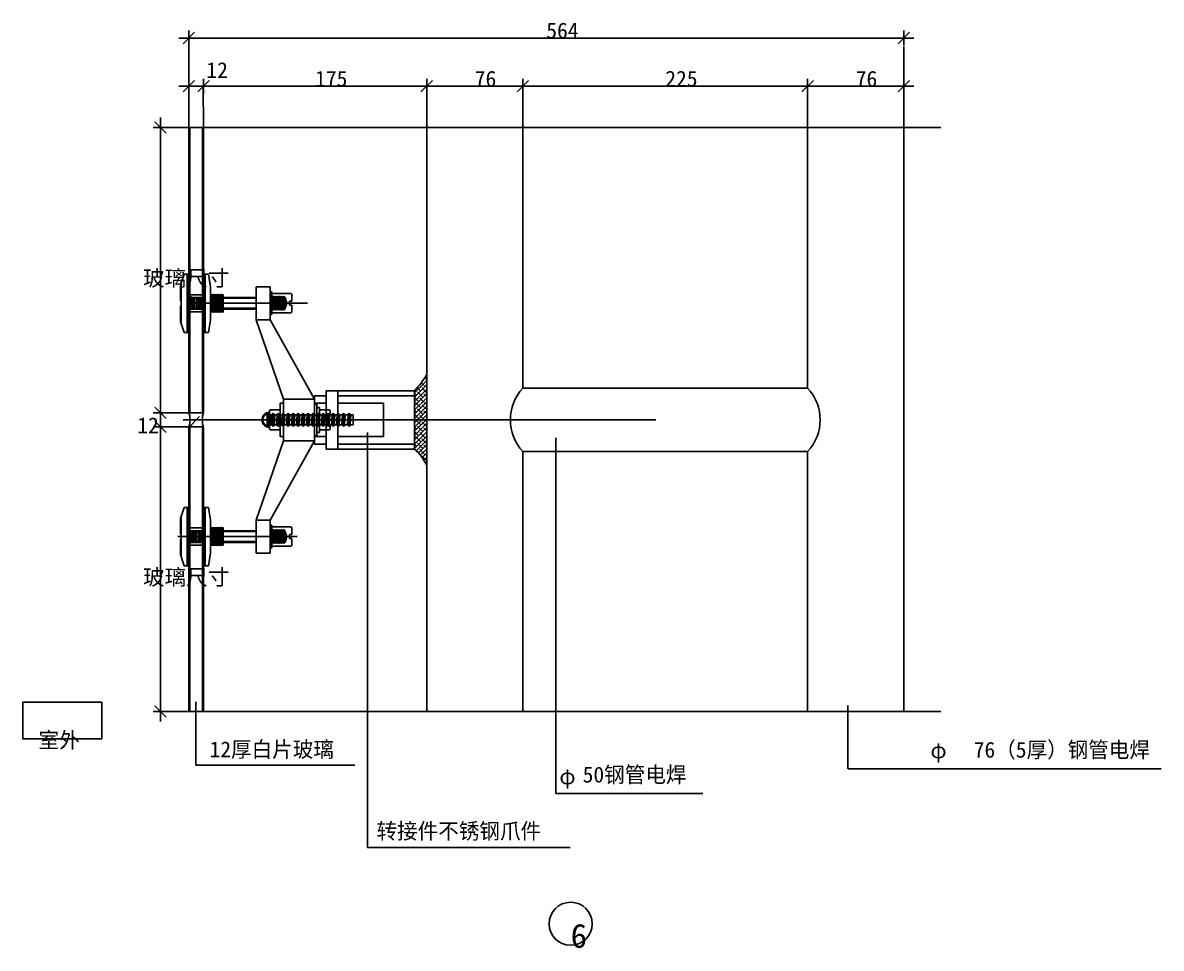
# Model space of a CAD drawing. Header units: metres. Extents: x 441243 to 621141, y 80656 to 380640.
# Drawn here: x 441243 to 621141, y 80656 to 226867 of the extents above; entities that cross this region are included whole.
import ezdxf

# ---------------------------------------------------------------- set-up
doc = ezdxf.new("R2010")
doc.units = ezdxf.units.M
for name, color, linetype in [('252', 252, 'Continuous'), ('Layer2', 2, 'Continuous'), ('Layer3', 3, 'Continuous'), ('Layer4', 6, 'Continuous'), ('Layer5', 1, 'Continuous'), ('Layer6', 8, 'Continuous'), ('Layer7', 5, 'Continuous'), ('T', 6, 'Continuous'), ('图层4', 4, 'Continuous'), ('填充', 4, 'Continuous')]:
    doc.layers.add(name, color=color, linetype=linetype)

# ---------------------------------------------------------------- blocks, each defined once
blk = doc.blocks.new('_ArchTick')
for p, q in [((0.86, 0), (-0.86, 0)), ((0, 0.65), (0, -0.65))]:
    blk.add_line(p, q)
at = {"color": 0, "linetype": 'ByBlock'}
blk.add_lwpolyline([(-0.5, -0.5), (0.5, 0.5)], dxfattribs=at)

msp = doc.modelspace()

# ---------------------------------------------------------------- hatches: boundary and pattern name
at = {"layer": 'Layer7'}
h = msp.add_hatch(dxfattribs=at)
h.set_pattern_fill('ANSI38', scale=589.74)
h.paths.add_polyline_path([(467204.73, 187167.71), (467468, 187167.71), (467468, 183908.46), (469816.7, 183908.46), (469816.7, 187167.71), (470079.97, 187167.71), (470079.97, 183908.46), (470079.97, 183481.84), (467204.73, 183481.84)])
h.paths.add_polyline_path([(467204.73, 181638.92), (470079.97, 181638.92), (470079.97, 177953.05), (469816.7, 177953.05), (469816.7, 181212.31), (467468, 181212.31), (467468, 177953.05), (467204.73, 177953.05)])
h = msp.add_hatch(dxfattribs=at)
h.set_pattern_fill('ANSI38', scale=150)
h.paths.add_polyline_path([(503125.33, 168738.39, 0.07), (505068, 171292.11), (505068, 168738.39)])
h = msp.add_hatch(dxfattribs=at)
h.set_pattern_fill('ANSI38', scale=150)
h.paths.add_polyline_path([(503125.33, 167948.57), (505068, 167948.57), (505068, 160313.55), (503125.33, 160313.55)])
h.paths.add_polyline_path([(503125.33, 167948.57), (503125.33, 168738.39), (505068, 168738.39), (505068, 167948.57)])
h.paths.add_polyline_path([(503125.33, 159523.73), (503125.33, 160313.55), (505068, 160313.55), (505068, 159523.73)])
h = msp.add_hatch(dxfattribs=at)
h.set_pattern_fill('ANSI36', scale=737.17)
h.paths.add_polyline_path([(467468, 165421.12), (467652.3, 165236.82), (469632.4, 165236.82), (469816.7, 165421.12, 0.16), (469816.7, 162841.01), (469632.4, 163025.3), (467652.3, 163025.3), (467468, 162841.01, 0.16)])
h = msp.add_hatch(dxfattribs=at)
h.set_pattern_fill('ANSI38', scale=150)
h.paths.add_polyline_path([(503125.33, 159523.73), (505068, 159523.73), (505068, 156970.01, 0.1)])
h = msp.add_hatch(dxfattribs=at)
h.set_pattern_fill('ANSI38', scale=589.74)
h.paths.add_polyline_path([(467204.73, 146623.2), (470079.97, 146623.2), (470079.97, 147049.82), (470079.97, 150309.07), (469816.7, 150309.07), (469816.7, 147049.82), (467468, 147049.82), (467468, 150309.07), (467204.73, 150309.07)])
h = msp.add_hatch(dxfattribs=at)
h.set_pattern_fill('ANSI38', scale=589.74)
h.paths.add_polyline_path([(467204.73, 144780.28), (470079.97, 144780.28), (470079.97, 144353.67), (470079.97, 141094.41), (469816.7, 141094.41), (469816.7, 144353.67), (467468, 144353.67), (467468, 141094.41), (467204.73, 141094.41)])

# ---------------------------------------------------------------- linework, layer by layer
msp.add_lwpolyline([(441242.76, 119529.85), (453735.51, 119529.85), (453735.51, 113738.76), (441242.76, 113738.76)], close=True)
at = {"layer": '252'}
for p, q in [((471158.21, 183827.98), (470904.46, 181270.99)), ((471015.22, 181091.96), (471258.46, 184007.01)), ((471113.87, 181270.99), (471341.27, 183827.98)), ((471158.21, 183827.98), (471258.46, 184007.01)), ((471341.27, 183827.98), (471258.46, 184007.01)), ((471555.96, 183827.98), (471302.21, 181270.99)), ((471412.96, 181091.96), (471656.21, 184007.01)), ((471511.62, 181270.99), (471739.02, 183827.98)), ((471555.96, 183827.98), (471656.21, 184007.01)), ((471739.02, 183827.98), (471656.21, 184007.01)), ((471925.1, 183827.98), (471671.35, 181270.99)), ((471782.1, 181091.96), (472025.35, 184007.01)), ((471880.76, 181270.99), (472108.16, 183827.98)), ((471925.1, 183827.98), (472025.35, 184007.01)), ((472255.38, 183827.98), (472001.63, 181270.99)), ((472108.16, 183827.98), (472025.35, 184007.01)), ((472112.39, 181091.96), (472355.64, 184007.01)), ((472211.04, 181270.99), (472438.45, 183827.98)), ((472255.38, 183827.98), (472355.64, 184007.01)), ((472438.45, 183827.98), (472355.64, 184007.01)), ((472624.53, 183827.98), (472370.78, 181270.99)), ((472481.53, 181091.96), (472724.78, 184007.01)), ((472580.18, 181270.99), (472807.59, 183827.98)), ((472624.53, 183827.98), (472724.78, 184007.01)), ((472807.59, 183827.98), (472724.78, 184007.01)), ((472921.04, 183817.45), (472921.83, 183827.98)), ((480730.81, 183497.21), (480831.06, 183676.24)), ((481018.85, 183497.21), (480831.06, 183676.24)), ((480831.06, 181444.52), (480831.06, 183676.24)), ((480908.81, 181638.92), (481018.85, 183497.21)), ((481027.33, 183486.68), (481028.12, 183497.21)), ((481073.46, 183497.21), (481173.71, 183676.24)), ((481361.49, 183497.21), (481173.71, 183676.24)), ((481173.71, 181444.52), (481173.71, 183676.24)), ((481272.36, 181623.55), (481361.49, 183497.21)), ((481402.55, 183497.21), (481313.83, 181623.55)), ((481402.55, 183497.21), (481502.8, 183676.24)), ((481690.58, 183497.21), (481502.8, 183676.24)), ((481502.8, 181444.52), (481502.8, 183676.24)), ((481601.45, 181623.55), (481690.58, 183497.21)), ((481731.64, 183497.21), (481642.92, 181623.55)), ((481731.64, 183497.21), (481831.89, 183676.24)), ((481831.89, 181444.52), (481831.89, 183676.24)), ((482019.68, 183497.21), (481831.89, 183676.24)), ((481930.54, 181623.55), (482019.68, 183497.21)), ((482060.73, 183497.21), (481972.01, 181623.55)), ((482060.73, 183497.21), (482160.98, 183676.24)), ((482160.98, 181444.52), (482160.98, 183676.24)), ((482348.77, 183497.21), (482160.98, 183676.24)), ((482259.64, 181623.55), (482348.77, 183497.21)), ((482389.82, 183497.21), (482490.08, 183676.24)), ((482677.86, 183497.21), (482490.08, 183676.24)), ((482490.08, 181444.52), (482490.08, 183676.24)), ((482588.73, 181623.55), (482677.86, 183497.21)), ((486253.42, 182560.38), (467378.26, 182560.38)), ((472926.51, 183419.72), (472713.28, 181270.99)), ((472824.03, 181091.96), (472926.51, 182320.09)), ((482333.3, 182560.38), (480177.72, 182560.38)), ((480358.75, 183481.84), (482490.08, 183481.84)), ((480728.12, 183481.84), (480647.56, 182023.3)), ((481070.77, 183481.84), (480984.74, 181623.55)), ((482387.14, 183481.84), (482301.11, 181623.55)), ((482991.49, 182560.38), (482659.08, 181638.92)), ((482728.22, 183481.84), (482991.49, 182560.38)), ((470904.46, 181270.99), (471015.22, 181091.96)), ((471015.22, 181091.96), (471113.87, 181270.99)), ((471302.21, 181270.99), (471412.96, 181091.96)), ((471412.96, 181091.96), (471511.62, 181270.99)), ((471671.35, 181270.99), (471782.1, 181091.96)), ((471782.1, 181091.96), (471880.76, 181270.99)), ((472001.63, 181270.99), (472112.39, 181091.96)), ((472112.39, 181091.96), (472211.04, 181270.99)), ((472370.78, 181270.99), (472481.53, 181091.96)), ((472481.53, 181091.96), (472580.18, 181270.99)), ((472713.28, 181270.99), (472824.03, 181091.96)), ((472824.03, 181091.96), (472922.69, 181270.99)), ((472922.69, 181270.99), (472926.51, 181314.03)), ((480358.75, 181638.92), (482490.08, 181638.92)), ((480642.09, 181623.55), (480831.06, 181444.52)), ((480831.06, 181444.52), (480929.72, 181623.55)), ((480984.74, 181623.55), (481173.71, 181444.52)), ((481173.71, 181444.52), (481272.36, 181623.55)), ((481313.83, 181623.55), (481502.8, 181444.52)), ((481502.8, 181444.52), (481601.45, 181623.55)), ((481642.92, 181623.55), (481831.89, 181444.52)), ((481831.89, 181444.52), (481930.54, 181623.55)), ((481972.01, 181623.55), (482160.98, 181444.52)), ((482160.98, 181444.52), (482259.64, 181623.55)), ((482301.11, 181623.55), (482490.08, 181444.52)), ((482490.08, 181444.52), (482588.73, 181623.55)), ((470904.46, 146991.13), (471015.22, 147170.16)), ((471158.21, 144434.14), (470904.46, 146991.13)), ((471015.22, 147170.16), (471258.46, 144255.12)), ((471015.22, 147170.16), (471113.87, 146991.13)), ((471113.87, 146991.13), (471341.27, 144434.14)), ((471302.21, 146991.13), (471412.96, 147170.16)), ((471555.96, 144434.14), (471302.21, 146991.13)), ((471412.96, 147170.16), (471656.21, 144255.12)), ((471412.96, 147170.16), (471511.62, 146991.13)), ((471511.62, 146991.13), (471739.02, 144434.14)), ((471671.35, 146991.13), (471782.1, 147170.16)), ((471925.1, 144434.14), (471671.35, 146991.13)), ((471782.1, 147170.16), (472025.35, 144255.12)), ((471782.1, 147170.16), (471880.76, 146991.13)), ((471880.76, 146991.13), (472108.16, 144434.14)), ((472001.63, 146991.13), (472112.39, 147170.16)), ((472255.38, 144434.14), (472001.63, 146991.13)), ((472112.39, 147170.16), (472355.64, 144255.12)), ((472112.39, 147170.16), (472211.04, 146991.13)), ((472211.04, 146991.13), (472438.45, 144434.14)), ((472370.78, 146991.13), (472481.53, 147170.16)), ((472624.53, 144434.14), (472370.78, 146991.13)), ((472481.53, 147170.16), (472724.78, 144255.12)), ((472481.53, 147170.16), (472580.18, 146991.13)), ((472580.18, 146991.13), (472807.59, 144434.14)), ((472713.28, 146991.13), (472824.03, 147170.16)), ((472926.51, 144842.4), (472713.28, 146991.13)), ((472824.03, 147170.16), (472922.69, 146991.13)), ((472824.03, 147170.16), (472926.51, 145942.04)), ((472922.69, 146991.13), (472926.51, 146948.1)), ((480358.75, 146623.2), (482490.08, 146623.2)), ((480642.09, 146638.58), (480831.06, 146817.6)), ((480728.12, 144780.28), (480647.56, 146238.82)), ((480831.06, 146817.6), (480831.06, 144585.89)), ((480831.06, 146817.6), (480929.72, 146638.58)), ((480908.81, 146623.2), (481018.85, 144764.91)), ((480984.74, 146638.58), (481173.71, 146817.6)), ((481070.77, 144780.28), (480984.74, 146638.58)), ((481173.71, 146817.6), (481173.71, 144585.89)), ((481173.71, 146817.6), (481272.36, 146638.58)), ((481272.36, 146638.58), (481361.49, 144764.91)), ((481313.83, 146638.58), (481502.8, 146817.6)), ((481402.55, 144764.91), (481313.83, 146638.58)), ((481502.8, 146817.6), (481502.8, 144585.89)), ((481502.8, 146817.6), (481601.45, 146638.58)), ((481601.45, 146638.58), (481690.58, 144764.91)), ((481642.92, 146638.58), (481831.89, 146817.6)), ((481731.64, 144764.91), (481642.92, 146638.58)), ((481831.89, 146817.6), (481831.89, 144585.89)), ((481831.89, 146817.6), (481930.54, 146638.58)), ((481930.54, 146638.58), (482019.68, 144764.91)), ((481972.01, 146638.58), (482160.98, 146817.6)), ((482060.73, 144764.91), (481972.01, 146638.58)), ((482160.98, 146817.6), (482160.98, 144585.89)), ((482160.98, 146817.6), (482259.64, 146638.58)), ((482259.64, 146638.58), (482348.77, 144764.91)), ((482301.11, 146638.58), (482490.08, 146817.6)), ((482387.14, 144780.28), (482301.11, 146638.58)), ((482490.08, 146817.6), (482588.73, 146638.58)), ((482490.08, 146817.6), (482490.08, 144585.89)), ((482588.73, 146638.58), (482677.86, 144764.91)), ((482991.49, 145701.74), (482659.08, 146623.2)), ((484594.78, 145701.74), (465719.62, 145701.74)), ((471158.21, 144434.14), (471258.46, 144255.12)), ((471341.27, 144434.14), (471258.46, 144255.12)), ((471555.96, 144434.14), (471656.21, 144255.12)), ((471739.02, 144434.14), (471656.21, 144255.12)), ((471925.1, 144434.14), (472025.35, 144255.12)), ((472108.16, 144434.14), (472025.35, 144255.12)), ((472255.38, 144434.14), (472355.64, 144255.12)), ((472438.45, 144434.14), (472355.64, 144255.12)), ((472624.53, 144434.14), (472724.78, 144255.12)), ((472807.59, 144434.14), (472724.78, 144255.12)), ((472921.04, 144444.68), (472921.83, 144434.14)), ((482333.3, 145701.74), (480177.72, 145701.74)), ((480358.75, 144780.28), (482490.08, 144780.28)), ((480730.81, 144764.91), (480831.06, 144585.89)), ((481018.85, 144764.91), (480831.06, 144585.89)), ((481027.33, 144775.44), (481028.12, 144764.91)), ((481073.46, 144764.91), (481173.71, 144585.89)), ((481361.49, 144764.91), (481173.71, 144585.89)), ((481402.55, 144764.91), (481502.8, 144585.89)), ((481690.58, 144764.91), (481502.8, 144585.89)), ((481731.64, 144764.91), (481831.89, 144585.89)), ((482019.68, 144764.91), (481831.89, 144585.89)), ((482060.73, 144764.91), (482160.98, 144585.89)), ((482348.77, 144764.91), (482160.98, 144585.89)), ((482389.82, 144764.91), (482490.08, 144585.89)), ((482677.86, 144764.91), (482490.08, 144585.89)), ((482728.22, 144780.28), (482991.49, 145701.74))]:
    msp.add_line(p, q, dxfattribs=at)
for centre, start, end in [((488527.47, 182341.52), 168.88, 186.83), ((488527.47, 145920.61), 173.17, 191.12)]:
    msp.add_arc(centre, 5910.3, start, end, dxfattribs=at)
at = {"layer": 'Layer2'}
for p, q in [((466564.06, 210322.52), (586322.51, 210322.52)), ((466165.37, 185424.97), (466765.51, 187167.71)), ((466765.51, 187167.71), (467468, 187167.71)), ((469816.7, 187167.71), (470595.39, 187167.71)), ((470912.11, 185167.1), (470595.39, 187167.71)), ((466165.37, 185424.97), (466165.37, 182955.29)), ((466297.01, 185807.23), (466297.01, 182560.38)), ((470912.11, 185167.1), (470912.11, 183908.46)), ((470912.11, 179953.66), (470912.11, 183908.46)), ((472926.51, 183908.46), (470912.11, 183908.46)), ((472926.51, 181212.31), (472926.51, 183908.46)), ((478109.89, 185167.1), (478109.89, 179953.66)), ((480358.75, 185167.1), (478109.89, 185167.1)), ((480358.75, 185167.1), (480358.75, 179953.66)), ((480622.02, 184367.81), (480358.75, 184367.81)), ((480622.02, 184367.81), (480622.02, 182560.38)), ((480622.02, 184104.53), (483649.67, 184104.53)), ((483649.67, 184104.53), (483781.31, 183972.9)), ((483781.31, 182876.31), (483781.31, 183972.9)), ((466165.37, 182955.29), (466297.01, 182955.29)), ((466165.37, 182165.47), (466297.01, 182165.47)), ((466165.37, 179695.79), (466165.37, 182165.47)), ((466297.01, 179313.53), (466297.01, 182560.38)), ((467283.71, 183481.84), (467283.71, 181638.92)), ((472926.51, 183481.84), (478109.89, 183481.84)), ((472926.51, 183350.2), (478109.89, 183350.2)), ((472926.51, 181770.56), (478109.89, 181770.56)), ((480622.02, 180752.96), (480622.02, 182560.38)), ((483781.31, 182876.31), (483386.4, 182876.31)), ((483386.4, 182876.31), (483386.4, 182560.38)), ((483386.4, 182244.45), (483386.4, 182560.38)), ((483781.31, 182244.45), (483386.4, 182244.45)), ((483781.31, 182244.45), (483781.31, 181147.87)), ((470912.11, 179953.66), (470595.39, 177953.05)), ((472926.51, 181212.31), (470912.11, 181212.31)), ((472926.51, 181638.92), (478109.89, 181638.92)), ((480358.75, 179953.66), (478109.89, 179953.66)), ((480622.02, 180752.96), (480358.75, 180752.96)), ((480622.02, 181016.23), (483649.67, 181016.23)), ((483649.67, 181016.23), (483781.31, 181147.87)), ((466165.37, 179695.79), (466765.51, 177953.05)), ((466765.51, 177953.05), (467468, 177953.05)), ((470595.39, 177953.05), (469816.7, 177953.05)), ((503125.33, 167948.57), (491010.41, 167948.57)), ((503125.33, 168738.39), (503125.33, 159523.73)), ((505068, 159523.73), (505068, 168738.39)), ((541293.91, 164131.06), (466564.06, 164131.06)), ((495701.14, 162159.37), (495701.14, 96564.38)), ((503125.33, 160313.55), (491010.41, 160313.55)), ((525498.03, 161281.12), (525498.03, 105094.52)), ((466165.37, 148566.33), (466765.51, 150309.07)), ((466765.51, 150309.07), (467468, 150309.07)), ((470595.39, 150309.07), (469816.7, 150309.07)), ((470912.11, 148308.47), (470595.39, 150309.07)), ((466165.37, 148566.33), (466165.37, 146096.65)), ((466297.01, 148948.59), (466297.01, 145701.74)), ((470912.11, 148308.47), (470912.11, 144353.67)), ((478109.89, 143095.02), (478109.89, 148308.47)), ((480358.75, 148308.47), (478109.89, 148308.47)), ((480358.75, 143095.02), (480358.75, 148308.47)), ((466165.37, 146096.65), (466297.01, 146096.65)), ((467283.71, 144780.28), (467283.71, 146623.2)), ((472926.51, 147049.82), (470912.11, 147049.82)), ((472926.51, 147049.82), (472926.51, 144353.67)), ((472926.51, 146623.2), (478109.89, 146623.2)), ((472926.51, 146491.57), (478109.89, 146491.57)), ((480622.02, 147509.17), (480358.75, 147509.17)), ((480622.02, 147509.17), (480622.02, 145701.74)), ((480622.02, 147245.89), (483649.67, 147245.89)), ((483781.31, 146017.67), (483386.4, 146017.67)), ((483386.4, 146017.67), (483386.4, 145701.74)), ((483649.67, 147245.89), (483781.31, 147114.26)), ((483781.31, 146017.67), (483781.31, 147114.26)), ((466165.37, 145306.83), (466297.01, 145306.83)), ((466165.37, 142837.15), (466165.37, 145306.83)), ((466297.01, 142454.89), (466297.01, 145701.74)), ((470912.11, 143095.02), (470912.11, 144353.67)), ((472926.51, 144353.67), (470912.11, 144353.67)), ((472926.51, 144911.92), (478109.89, 144911.92)), ((472926.51, 144780.28), (478109.89, 144780.28)), ((480622.02, 143894.32), (480622.02, 145701.74)), ((480622.02, 144157.59), (483649.67, 144157.59)), ((483386.4, 145385.81), (483386.4, 145701.74)), ((483781.31, 145385.81), (483386.4, 145385.81)), ((483649.67, 144157.59), (483781.31, 144289.23)), ((483781.31, 145385.81), (483781.31, 144289.23)), ((466165.37, 142837.15), (466765.51, 141094.41)), ((470912.11, 143095.02), (470595.39, 141094.41)), ((480358.75, 143095.02), (478109.89, 143095.02)), ((480622.02, 143894.32), (480358.75, 143894.32)), ((466765.51, 141094.41), (467468, 141094.41)), ((469816.7, 141094.41), (470595.39, 141094.41)), ((468615.39, 119586.46), (468615.39, 109579.76)), ((571609.05, 119022.17), (571609.05, 109015.47)), ((466564.06, 118057.91), (586322.51, 118057.91)), ((468615.39, 109579.76), (493737.96, 109579.76)), ((621141.09, 109015.47), (571682.79, 109015.47)), ((525498.03, 105094.52), (548724.46, 105094.52)), ((495701.14, 96564.38), (527766.15, 96564.38))]:
    msp.add_line(p, q, dxfattribs=at)
msp.add_circle((527821.64, 84517.88), 3402.4, dxfattribs=at)
at = {"layer": 'Layer3'}
for p, q in [((467468, 165421.12), (467468, 210322.52)), ((469816.7, 165421.12), (469816.7, 210322.52)), ((505068, 210322.52), (505068, 118057.91)), ((520268, 210322.52), (520268, 169131.06)), ((565268, 210322.52), (565268, 169131.06)), ((580468, 210322.52), (580468, 118057.91)), ((520268, 169131.06), (565268, 169131.06)), ((482453.98, 160840.14), (482453.98, 167421.99)), ((489167.48, 167948.57), (487324.55, 167948.57)), ((487324.55, 160313.55), (487324.55, 167948.57)), ((491010.41, 168738.39), (489167.48, 168738.39)), ((489167.48, 159523.73), (489167.48, 168738.39)), ((491010.41, 159523.73), (491010.41, 168738.39)), ((481795.8, 165710.71), (480347.79, 165710.71)), ((481927.43, 166763.8), (482453.98, 166763.8)), ((481927.43, 161498.32), (481927.43, 166763.8)), ((467468, 165421.12), (467652.3, 165236.82)), ((467652.3, 165236.82), (469632.4, 165236.82)), ((469632.4, 165236.82), (469816.7, 165421.12)), ((467468, 162841.01), (467652.3, 163025.3)), ((467468, 118057.91), (467468, 162841.01)), ((467652.3, 163025.3), (469632.4, 163025.3)), ((469632.4, 163025.3), (469816.7, 162841.01)), ((469816.7, 118057.91), (469816.7, 162841.01)), ((481795.8, 162551.42), (480347.79, 162551.42)), ((481927.43, 161498.32), (482453.98, 161498.32)), ((489167.48, 160313.55), (487324.55, 160313.55)), ((491010.41, 159523.73), (489167.48, 159523.73)), ((520268, 159131.06), (520268, 118057.91)), ((520268, 159131.06), (565268, 159131.06)), ((565268, 159131.06), (565268, 118057.91))]:
    msp.add_line(p, q, dxfattribs=at)
for centre, radius, start, end in [((525607.85, 164131.06), 7315.32, 136.88, 223.12), ((559928.16, 164131.06), 7315.32, 316.88, 43.12), ((480874.34, 165315.8), 658.18, 143.13, 216.87), ((481269.25, 165315.8), 658.18, 323.13, 36.87), ((480216.15, 164131.06), 1184.73, 90, 270), ((480216.15, 164131.06), 1053.1, 90, 270), ((480874.34, 162946.33), 658.18, 143.13, 216.87), ((481269.25, 162946.33), 658.18, 323.13, 36.87)]:
    msp.add_arc(centre, radius, start, end, dxfattribs=at)
at = {"layer": 'Layer4'}
for p, q in [((478109.89, 179953.66), (482453.98, 167421.99)), ((480358.75, 179953.66), (487324.55, 167421.99)), ((478109.89, 148308.47), (482453.98, 160840.14)), ((480358.75, 148308.47), (487324.55, 160840.14))]:
    msp.add_line(p, q, dxfattribs=at)
at = {"layer": 'Layer5'}
for p, q in [((467204.73, 187167.71), (467204.73, 182560.38)), ((470079.97, 183908.46), (470079.97, 187167.71)), ((470079.97, 183908.46), (470079.97, 177953.05)), ((467204.73, 183481.84), (470079.97, 183481.84)), ((467204.73, 177953.05), (467204.73, 182560.38)), ((467283.71, 183350.2), (470079.97, 183350.2)), ((467283.71, 181770.56), (470079.97, 181770.56)), ((467389.04, 183350.2), (467389.04, 181770.56)), ((467652.31, 183350.2), (467652.31, 181770.56)), ((467915.59, 183350.2), (467915.59, 181770.56)), ((468178.86, 183350.2), (468178.86, 181770.56)), ((468442.13, 183350.2), (468442.13, 181770.56)), ((468756.09, 183350.2), (468756.09, 181770.56)), ((469026.87, 183350.2), (469026.87, 181770.56)), ((469290.15, 183350.2), (469290.15, 181770.56)), ((469553.42, 183350.2), (469553.42, 181770.56)), ((469816.7, 183350.2), (469816.7, 181770.56)), ((467204.73, 181638.92), (470079.97, 181638.92)), ((469632.4, 181212.31), (469632.4, 178216.22)), ((467204.73, 150309.07), (467204.73, 145701.74)), ((469632.4, 147049.82), (469632.4, 150045.91)), ((470079.97, 144353.67), (470079.97, 150309.07)), ((467204.73, 146623.2), (470079.97, 146623.2)), ((467283.71, 146491.57), (470079.97, 146491.57)), ((467389.04, 144911.92), (467389.04, 146491.57)), ((467652.31, 144911.92), (467652.31, 146491.57)), ((467915.59, 144911.92), (467915.59, 146491.57)), ((468178.86, 144911.92), (468178.86, 146491.57)), ((468442.13, 144911.92), (468442.13, 146491.57)), ((468707.1, 144911.92), (468707.1, 146491.57)), ((469026.87, 144911.92), (469026.87, 146491.57)), ((469290.15, 144911.92), (469290.15, 146491.57)), ((469553.42, 144911.92), (469553.42, 146491.57)), ((469816.7, 144911.92), (469816.7, 146491.57)), ((467204.73, 141094.41), (467204.73, 145701.74)), ((467204.73, 144780.28), (470079.97, 144780.28)), ((467283.71, 144911.92), (470079.97, 144911.92)), ((470079.97, 144353.67), (470079.97, 141094.41))]:
    msp.add_line(p, q, dxfattribs=at)
at = {"layer": 'Layer6'}
for p, q in [((467652.3, 165236.82), (467652.3, 210322.52)), ((469632.4, 165236.82), (469632.4, 210322.52)), ((469816.7, 183908.46), (467468, 183908.46)), ((469816.7, 181212.31), (467468, 181212.31)), ((489167.48, 166763.8), (487324.55, 166763.8)), ((487719.46, 166632.16), (487324.55, 166632.16)), ((487719.46, 166632.16), (487719.46, 161629.96)), ((498248.8, 166763.8), (491010.41, 166763.8)), ((498248.8, 161498.32), (498248.8, 166763.8)), ((467652.3, 118057.91), (467652.3, 163025.3)), ((469632.4, 118057.91), (469632.4, 163025.3)), ((487719.46, 161629.96), (487324.55, 161629.96)), ((489167.48, 161498.32), (487324.55, 161498.32)), ((498248.8, 161498.32), (491010.41, 161498.32)), ((469816.7, 147049.82), (467468, 147049.82)), ((469816.7, 144353.67), (467468, 144353.67))]:
    msp.add_line(p, q, dxfattribs=at)
at = {"layer": 'Layer7'}
for p, q in [((488114.37, 166105.62), (487719.46, 166105.62)), ((488114.37, 166105.62), (488114.37, 162156.51)), ((489694.01, 165710.71), (488246.01, 165710.71)), ((481795.8, 164920.88), (479882.87, 164920.88)), ((479882.87, 163341.24), (480036.8, 164920.88)), ((479882.87, 163341.24), (479882.87, 164920.88)), ((480025.51, 163341.24), (480179.43, 164920.88)), ((480168.15, 163341.24), (480322.07, 164920.88)), ((480310.78, 163341.24), (480464.71, 164920.88)), ((480453.42, 163341.24), (480607.34, 164920.88)), ((480658.71, 164920.88), (480540.24, 163341.24)), ((480662.67, 164920.88), (480810.1, 165184.16)), ((481086.25, 164920.88), (480810.1, 165184.16)), ((480810.1, 163077.97), (480810.1, 165184.16)), ((480961.48, 163341.24), (481079.95, 164920.88)), ((481201.38, 164920.88), (493431.56, 164920.88)), ((481448.53, 164920.88), (481330.06, 163341.24)), ((481452.49, 164920.88), (481599.92, 165184.16)), ((481876.07, 164920.88), (481599.92, 165184.16)), ((481599.92, 163077.97), (481599.92, 165184.16)), ((481751.3, 163341.24), (481869.77, 164920.88)), ((482238.36, 164920.88), (482119.88, 163341.24)), ((482242.31, 164920.88), (482389.74, 165184.16)), ((482665.9, 164920.88), (482389.74, 165184.16)), ((482389.74, 163077.97), (482389.74, 165184.16)), ((482541.12, 163341.24), (482659.59, 164920.88)), ((483028.18, 164920.88), (482909.7, 163341.24)), ((483032.13, 164920.88), (483179.56, 165184.16)), ((483455.72, 164920.88), (483179.56, 165184.16)), ((483179.56, 163077.97), (483179.56, 165184.16)), ((483330.94, 163341.24), (483449.42, 164920.88)), ((483818, 164920.88), (483699.53, 163341.24)), ((483821.95, 164920.88), (483969.38, 165184.16)), ((484245.54, 164920.88), (483969.38, 165184.16)), ((483969.38, 163077.97), (483969.38, 165184.16)), ((484120.76, 163341.24), (484239.24, 164920.88)), ((484607.82, 164920.88), (484489.35, 163341.24)), ((484611.78, 164920.88), (484759.2, 165184.16)), ((485035.36, 164920.88), (484759.2, 165184.16)), ((484759.2, 163077.97), (484759.2, 165184.16)), ((484910.59, 163341.24), (485029.06, 164920.88)), ((485397.64, 164920.88), (485279.17, 163341.24)), ((485401.6, 164920.88), (485549.03, 165184.16)), ((485825.18, 164920.88), (485549.03, 165184.16)), ((485549.03, 163077.97), (485549.03, 165184.16)), ((485700.41, 163341.24), (485818.88, 164920.88)), ((486187.46, 164920.88), (486068.99, 163341.24)), ((486191.42, 164920.88), (486338.85, 165184.16)), ((486615, 164920.88), (486338.85, 165184.16)), ((486338.85, 163077.97), (486338.85, 165184.16)), ((486490.23, 163341.24), (486608.7, 164920.88)), ((486977.29, 164920.88), (486858.81, 163341.24)), ((486981.24, 164920.88), (487128.67, 165184.16)), ((487404.83, 164920.88), (487128.67, 165184.16)), ((487128.67, 163077.97), (487128.67, 165184.16)), ((487280.05, 163341.24), (487398.52, 164920.88)), ((487767.11, 164920.88), (487648.63, 163341.24)), ((487771.06, 164920.88), (487918.49, 165184.16)), ((488194.65, 164920.88), (487918.49, 165184.16)), ((487918.49, 163077.97), (487918.49, 165184.16)), ((488069.87, 163341.24), (488188.35, 164920.88)), ((489694.01, 164920.88), (488246.01, 164920.88)), ((488556.93, 164920.88), (488438.46, 163341.24)), ((488560.88, 164920.88), (488708.31, 165184.16)), ((488984.47, 164920.88), (488708.31, 165184.16)), ((488708.31, 163077.97), (488708.31, 165184.16)), ((488859.69, 163341.24), (488978.17, 164920.88)), ((489346.75, 164920.88), (489228.28, 163341.24)), ((489350.71, 164920.88), (489498.13, 165184.16)), ((489774.29, 164920.88), (489498.13, 165184.16)), ((489498.13, 163077.97), (489498.13, 165184.16)), ((489649.52, 163341.24), (489767.99, 164920.88)), ((490136.57, 164920.88), (490018.1, 163341.24)), ((490140.53, 164920.88), (490287.96, 165184.16)), ((490564.11, 164920.88), (490287.96, 165184.16)), ((490287.96, 163077.97), (490287.96, 165184.16)), ((490439.34, 163341.24), (490557.81, 164920.88)), ((490926.39, 164920.88), (490807.92, 163341.24)), ((490930.35, 164920.88), (491077.78, 165184.16)), ((491353.93, 164920.88), (491077.78, 165184.16)), ((491077.78, 163077.97), (491077.78, 165184.16)), ((491229.16, 163341.24), (491347.63, 164920.88)), ((491771.47, 164920.88), (491652.99, 163341.24)), ((491775.42, 164920.88), (491922.85, 165184.16)), ((492199.01, 164920.88), (491922.85, 165184.16)), ((491922.85, 163077.97), (491922.85, 165184.16)), ((492074.23, 163341.24), (492192.71, 164920.88)), ((492681.36, 164920.88), (492562.88, 163341.24)), ((492685.31, 164920.88), (492832.74, 165184.16)), ((493108.89, 164920.88), (492832.74, 165184.16)), ((492832.74, 163077.97), (492832.74, 165184.16)), ((492984.12, 163341.24), (493102.59, 164920.88)), ((493431.56, 164920.88), (493431.56, 163341.24)), ((480347.79, 163341.24), (479882.87, 163341.24)), ((481795.8, 163341.24), (480347.79, 163341.24)), ((480532.2, 163341.24), (480810.1, 163077.97)), ((480810.1, 163077.97), (480955.17, 163341.24)), ((481294.51, 163341.24), (493431.56, 163341.24)), ((481322.02, 163341.24), (481599.92, 163077.97)), ((481599.92, 163077.97), (481745, 163341.24)), ((482111.84, 163341.24), (482389.74, 163077.97)), ((482389.74, 163077.97), (482534.82, 163341.24)), ((482901.66, 163341.24), (483179.56, 163077.97)), ((483179.56, 163077.97), (483324.64, 163341.24)), ((483691.48, 163341.24), (483969.38, 163077.97)), ((483969.38, 163077.97), (484114.46, 163341.24)), ((484481.31, 163341.24), (484759.2, 163077.97)), ((484759.2, 163077.97), (484904.28, 163341.24)), ((485271.13, 163341.24), (485549.03, 163077.97)), ((485549.03, 163077.97), (485694.1, 163341.24)), ((486060.95, 163341.24), (486338.85, 163077.97)), ((486338.85, 163077.97), (486483.93, 163341.24)), ((486850.77, 163341.24), (487128.67, 163077.97)), ((487128.67, 163077.97), (487273.75, 163341.24)), ((487640.59, 163341.24), (487918.49, 163077.97)), ((488114.37, 162156.51), (487719.46, 162156.51)), ((487918.49, 163077.97), (488063.57, 163341.24)), ((489694.01, 163341.24), (488246.01, 163341.24)), ((489694.01, 162551.42), (488246.01, 162551.42)), ((488430.41, 163341.24), (488708.31, 163077.97)), ((488708.31, 163077.97), (488853.39, 163341.24)), ((489220.24, 163341.24), (489498.13, 163077.97)), ((489498.13, 163077.97), (489643.21, 163341.24)), ((490010.06, 163341.24), (490287.96, 163077.97)), ((490287.96, 163077.97), (490433.03, 163341.24)), ((490799.88, 163341.24), (491077.78, 163077.97)), ((491077.78, 163077.97), (491222.86, 163341.24)), ((491644.95, 163341.24), (491922.85, 163077.97)), ((491922.85, 163077.97), (492067.93, 163341.24)), ((492554.84, 163341.24), (492832.74, 163077.97)), ((492832.74, 163077.97), (492977.82, 163341.24))]:
    msp.add_line(p, q, dxfattribs=at)
for centre, radius, start, end in [((494785.77, 177098.27), 11808.29, 314.93, 330.55), ((488772.56, 165315.8), 658.18, 143.13, 216.87), ((489167.47, 165315.8), 658.18, 323.13, 36.87), ((463486.5, 164131.06), 4185.29, 342.05, 17.95), ((473798.2, 164131.06), 4185.29, 162.05, 197.95), ((488772.56, 162946.33), 658.18, 143.13, 216.87), ((489167.47, 162946.33), 658.18, 323.13, 36.87), ((497914.4, 153543.88), 7931.74, 25.59, 48.93)]:
    msp.add_arc(centre, radius, start, end, dxfattribs=at)
at = {"layer": '图层4'}
for p, q in [((467468, 210422.52), (467468, 225054.68)), ((467418, 224452.42), (580518, 224452.42)), ((580468, 210422.52), (580468, 223132.88)), ((467418, 216838.05), (469816.7, 216838.05)), ((469816.7, 210422.52), (469766.7, 216838.05)), ((469766.7, 216838.05), (505118, 216838.05)), ((469816.7, 210422.52), (469766.7, 216838.05)), ((469816.7, 216838.05), (473295.89, 216838.05)), ((505018, 216838.05), (520318, 216838.05)), ((505068, 210422.52), (505068, 216838.05)), ((505068, 210422.52), (505068, 216838.05)), ((520218, 216838.05), (565318, 216838.05)), ((520268, 210422.52), (520268, 216838.05)), ((520268, 210422.52), (520268, 216838.05)), ((565218, 216838.05), (580518, 216838.05)), ((565268, 210422.52), (565268, 216838.05)), ((565268, 210422.52), (565268, 216838.05)), ((467468, 210422.52), (467468, 214092.5)), ((580468, 210422.52), (580468, 214092.5)), ((467368, 210322.52), (462908.01, 210322.52)), ((463008.01, 165186.82), (463008.01, 210372.52)), ((467552.3, 165236.82), (462908.01, 165236.82)), ((467552.3, 165236.82), (462908.01, 165236.82)), ((463008.01, 162975.3), (463008.01, 165286.82)), ((467552.3, 163025.3), (462908.01, 163025.3)), ((467552.3, 163025.3), (462908.01, 163025.3)), ((463008.01, 118007.91), (463008.01, 163075.3)), ((467368, 118057.91), (462908.01, 118057.91))]:
    msp.add_line(p, q, dxfattribs=at)
at = {"layer": '填充'}
for p, q in [((487324.55, 167421.99), (482453.98, 167421.99)), ((503125.33, 168738.39), (491010.41, 168738.39)), ((487324.55, 160840.14), (482453.98, 160840.14)), ((503125.33, 159523.73), (491010.41, 159523.73))]:
    msp.add_line(p, q, dxfattribs=at)

# ---------------------------------------------------------------- block references
at = {"layer": '图层4', "xscale": 1810, "yscale": 1810, "zscale": 1810}
for p, rotation in [((467468, 224452.42), 180), ((467468, 216838.05), 180), ((469816.7, 216838.05), 180), ((505068, 216838.05), 180), ((520268, 216838.05), 180), ((565268, 216838.05), 180), ((463008.01, 210322.52), 90), ((463008.01, 165236.82), 90), ((463008.01, 165236.82), 270), ((463008.01, 163025.3), 270), ((463008.01, 163025.3), 90), ((463008.01, 118057.91), 270)]:
    msp.add_blockref('_ArchTick', p, dxfattribs=dict(at, rotation=rotation))
for p in [(580468, 224452.42), (469816.7, 216838.05), (505068, 216838.05), (520268, 216838.05), (565268, 216838.05), (580468, 216838.05)]:
    msp.add_blockref('_ArchTick', p, dxfattribs=at)

# ---------------------------------------------------------------- texts
at = {"layer": 'Layer2'}
for s, p in [('12厚白片玻璃', (470759.86, 110828.17)), ('转接件不锈钢爪件', (497145.72, 97926.54))]:
    msp.add_text(s, height=2500, dxfattribs=at).set_placement(p)
at = {"layer": 'Layer2', "attachment_point": 1}
for s, insert, char_height in [('    76（5厚）钢管电焊', (584704.07, 113268.12), 2500), ('50钢管电焊', (529714.96, 109338.11), 2500), ('6', (527821.64, 84517.88), 3800)]:
    msp.add_mtext(s, dxfattribs=dict(at, insert=insert, char_height=char_height))
at = {"layer": 'Layer6', "insert": (443741.79, 114791.69), "char_height": 2500, "attachment_point": 1}
msp.add_mtext('室外', dxfattribs=at)
at = {"layer": 'T'}
for p in [(584659.06, 110663.57), (526025.06, 106544.53)]:
    msp.add_text('φ', height=2500, dxfattribs=at).set_placement(p)
at = {"layer": '图层4', "char_height": 2500, "attachment_point": 1}
for s, insert in [('564', (523968, 226897.69)), ('12', (470257.84, 220633.65)), ('175', (487442.35, 219283.32)), ('76', (512668, 219276.1)), ('225', (542768, 219283.32)), ('76', (572868, 219276.1)), ('{\\f宋体|b0|i0|c134|p2;玻璃尺寸}', (460244.73, 187779.67)), ('12', (459349.96, 164523.6)), ('{\\f宋体|b0|i0|c134|p2;玻璃尺寸}', (460244.73, 140541.61))]:
    msp.add_mtext(s, dxfattribs=dict(at, insert=insert))

doc.saveas('drawing.dxf')
